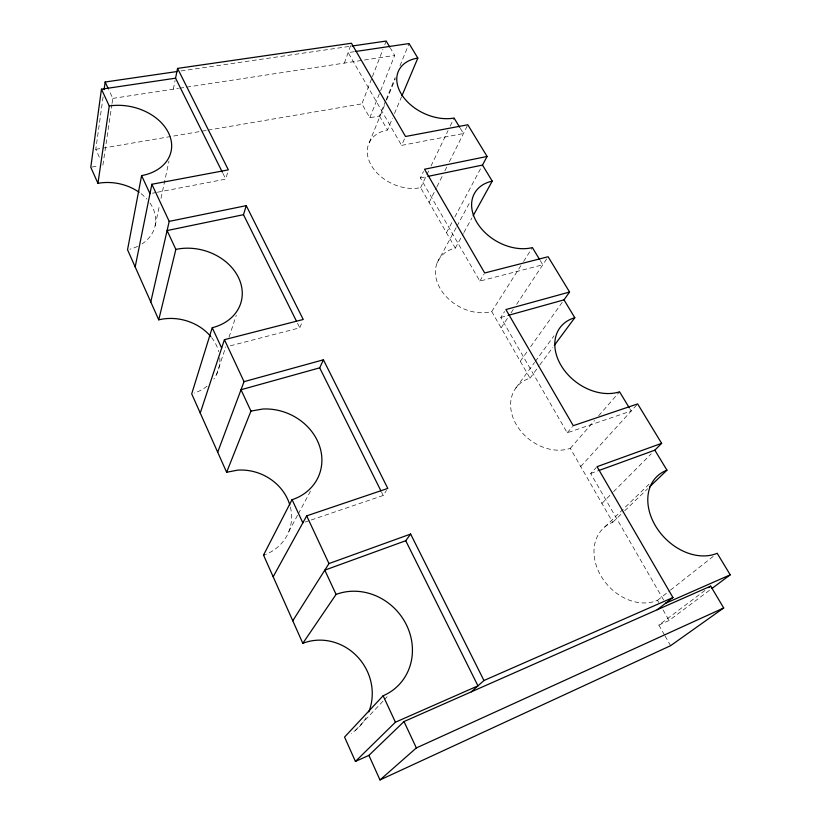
<?xml version="1.0" encoding="UTF-8"?>
<svg xmlns="http://www.w3.org/2000/svg" width="821" height="821" viewBox="0 0 821 821"><rect width="100%" height="100%" fill="white"/><g stroke="black" fill="none" stroke-linecap="round" stroke-linejoin="round"><path stroke-width="0.62" stroke-dasharray="4.11 3.08" d="M99.341 157.232L95.79 149.34L103.21 95.995M102.892 165.113L111.872 104.688M112.056 103.436L112.805 98.397L108.721 89.663M173.313 89.171L175.058 80.632M155.148 225.621L159.407 205.763M161.008 198.323L168.993 161.09M157.427 192.237L225.785 179.122L228.022 171.025M216.446 374.756L225.765 346.893M228.997 337.195L236.294 315.387M344.389 63.073L350.618 45.596M385.685 100.829L379.476 116.028L369.809 117.742L361.887 103.846L371.964 77.779M372.426 76.589L382.955 49.342M384.792 44.601L386.168 41.05M369.809 117.742L380.144 91.87M380.616 90.69L394.706 55.407L390.437 48.223M386.157 99.659L395.219 77.451M399.991 65.762L409.063 43.554M369.245 142.618L384.7 104.821M386.629 100.09L395.322 78.826M230.342 345.805L299.778 327.805L302.374 321.565M658.75 602.419L657.529 600.295A45.658 35.806 47.5 0 1 600.715 575.521A45.658 35.806 47.5 0 1 612.733 522.279L570.287 448.348A42.282 32.984 37.9 0 1 516.204 424.436A42.282 32.984 37.9 0 1 530.007 378.194L491.728 311.518A39.86 30.069 30.3 0 1 440.118 288.417A39.86 30.069 30.3 0 1 455.306 248.086L420.609 187.65A38.033 27.288 25.1 0 1 371.266 165.329A38.033 27.288 25.1 0 1 387.512 130.016L392.489 118.224M394.48 113.514L401.438 97.001M460.324 128.363L463.444 133.515L401.602 145.389L405.04 137.61M540.187 260.483L542.784 264.773L479.813 281.1L420.373 177.962L423.482 171.425M420.609 187.65L428.839 170.542M431.035 165.975L448.05 130.601M450.247 126.034L454.085 118.05M429.126 202.489L436.444 187.793M436.998 186.665L442.632 175.355M444.879 170.83L447.127 166.314M449.374 161.788L467.796 124.761M446.47 232.702L452.474 221.434M454.885 216.918L482.502 165.062M288.828 531.598L297.736 514.941M298.331 513.833L310.81 490.527M437.09 262.956L456.343 227.314M456.948 226.196L470.187 201.689M455.306 248.086L463.301 233.575M463.916 232.466L471.921 217.955M479.813 281.1L484.082 273.998M491.728 311.518L520.873 265.706M523.593 261.447L532.398 247.603M311.231 519.991L383.212 495.474L386.486 490.435M629.892 408.879L631.185 411.013L567.239 432.8L500.769 317.46L504.628 311.539M501.118 327.877L508.178 317.183M511.001 312.904L513.833 308.624M516.655 304.345L548.1 256.737M520.278 361.24L527.687 350.844M530.653 346.678L563.257 300.907M515.855 388.025L534.553 362.461M535.292 361.445L553.99 335.881M530.007 378.194L539.11 365.889M539.869 364.863L552.779 347.437M567.239 432.8L572.514 426.571M570.287 448.348L594.517 420.557M598.683 415.765L619.568 391.802M580.714 466.513L636.839 404.804M663.594 599.987L590.689 473.491L596.251 467.529M355.442 730.351L383.458 700.682M384.341 699.749L387.84 696.044M601.916 503.427L612.682 492.6M613.574 491.697L651.269 453.777M604.708 527.01L649.411 483.856M612.733 522.279L623.765 511.688M624.689 510.806L647.656 488.731M657.529 600.295L669.464 590.894M670.459 590.114L713.203 556.412M664.425 634.838L658.863 625.089L705.619 589.95M658.863 625.089L669.115 620.481L710.863 589.283M590.689 473.491L597.821 470.895M305.238 522.033L310.03 520.391M500.769 317.46L506.844 315.767M420.373 177.962L426.592 176.669M152.46 193.192L156.185 192.473M91.993 167.053L98.048 165.975M95.79 149.34L206.769 130.365M208.031 130.149L361.887 103.846M112.805 98.397L178.383 88.401M179.655 88.206L394.706 55.407M354.344 51.672L348.125 52.595L401.602 145.389M181.102 70.945L350.721 46.222M379.476 116.028L387.512 130.016M663.019 609.859L669.115 620.481M665.041 635.926L670.603 645.686M222.932 173.385L225.785 179.122M297.5 323.228L299.778 327.805M381.519 492.056L383.212 495.474M290.398 507.08A47.885 43.256 21.6 0 1 265.429 554.503M366.012 717.677A51.456 48.306 54.2 0 1 351.337 733.389M219.792 357.874A45.771 38.115 13.9 0 1 213.829 379.076M207.066 386.178A45.771 38.115 13.9 0 1 194.136 393.115M211.592 337.554A45.771 38.115 13.9 0 1 218.745 351.675M149.925 202.931A43.975 33.712 11.7 0 1 142.084 243.858M137.661 246.351A43.975 33.712 11.7 0 1 129.892 249.194M141.038 193.653A43.975 33.712 11.7 0 1 146.938 199.144"/><path stroke-width="1.23" d="M427.833 176.412L482.502 165.062L487.089 156.462L467.796 124.761L405.533 136.491L351.45 43.256L177.552 68.4L175.561 78.19L101.455 89.181L90.782 167.268L97.945 183.34A43.975 33.712 11.7 0 1 139.149 192.268M104.093 89.643L105.15 82.018L177.305 71.499M97.945 183.34L109.255 105.981L101.455 89.181M109.255 105.981A47.567 34.841 13.2 0 1 168.798 133.443A47.567 34.841 13.2 0 1 141.592 175.622L127.532 249.758L158.74 319.831A45.771 38.115 13.9 0 1 210.833 336.62M135.178 266.928L151.864 184.273L228.351 169.865L177.552 68.4M150.777 301.954L169.198 221.383L151.864 184.273M158.74 319.831L175.858 249.41L167.104 230.557L243.488 214.692L246.259 205.65L169.198 221.383M175.858 249.41A49.691 39.777 15.5 0 1 238.767 278.145A49.691 39.777 15.5 0 1 212.229 327.723L191.704 393.854L226.627 472.27L237.556 470.146A47.885 43.256 21.6 0 1 289.782 504.843M200.242 413.025L224.431 339.678L303.236 319.482L246.259 205.65M217.698 452.217L244.032 381.662L224.431 339.678M226.627 472.27L250.939 411.085L241.015 389.729L319.697 367.839L323.412 359.803L387.799 488.423L306.685 515.855L273.177 576.773M401.931 95.821L417.838 58.086L409.063 43.554L355.585 51.487M368.793 711.869A51.456 48.306 54.2 0 0 357.073 656.338A51.456 48.306 54.2 0 0 302.816 643.325L263.52 555.109L292.05 499.609L292.892 499.435A52.257 45.617 22.8 0 0 319.585 446.162A52.257 45.617 22.8 0 0 262.741 409.032L250.939 411.085M473.153 215.728L492.231 181.133L482.502 165.062M292.779 620.789L328.964 563.565L410.633 534.05L483.949 680.506L471.295 691.836M302.816 643.325L336.076 594.414L324.798 570.143L405.738 540.721L410.633 534.05M508.066 315.428L563.996 299.86L569.579 292.03L548.1 256.737L484.698 272.983L424.529 169.239L487.089 156.462M554.298 345.395L574.792 317.717L563.996 299.86M336.076 594.414A56.351 51.641 47.6 0 1 407.021 626.084A56.351 51.641 47.6 0 1 383.13 695.746L344.563 737.063L355.421 761.436L368.916 755.371L404.014 721.546L710.699 586.132L723.701 607.971L670.603 645.686L379.99 779.95L368.916 755.371M599.012 470.464L654.85 450.165L661.634 443.34L637.65 403.911L573.263 425.689L505.91 309.558L569.579 292.03M355.421 761.436L395.414 722.203L477.966 685.863L405.738 540.721M649.493 486.966L666.96 470.187L654.85 450.165M379.99 779.95L416.35 747.931L723.701 607.971M657.19 609.757L672.953 597.544L597.041 466.677L661.634 443.34M708.667 587.662L710.699 586.132M711.889 588.524L730.218 574.833L717.185 553.272A49.506 37.222 45.7 0 1 655.733 526.292A49.506 37.222 45.7 0 1 666.96 470.187M665.513 603.312L730.218 574.833M483.949 680.506L672.953 597.544M244.032 381.662L323.412 359.803M263.52 555.109L264.3 554.924M351.983 46.038L386.168 41.05L389.831 47.197M459.698 127.327L454.085 118.05A40.742 27.719 25.4 0 1 401.284 93.953A40.742 27.719 25.4 0 1 417.838 58.086M539.541 259.405L532.398 247.603A42.856 30.757 30.1 0 1 477.001 222.594A42.856 30.757 30.1 0 1 492.231 181.133M629.255 407.811L619.568 391.802A45.637 34 37 0 1 561.297 365.827A45.637 34 37 0 1 574.792 317.717M175.561 78.19L222.358 172.236M243.488 214.692L296.36 320.949M319.697 367.839L380.944 490.917M105.15 82.018L108.208 88.565M404.014 721.546L416.35 747.931M306.685 515.855L328.964 563.565M141.592 175.622L149.976 193.664M212.229 327.723L221.67 348.053M292.05 499.609L302.836 522.844M383.13 695.746L395.414 722.203"/></g></svg>
